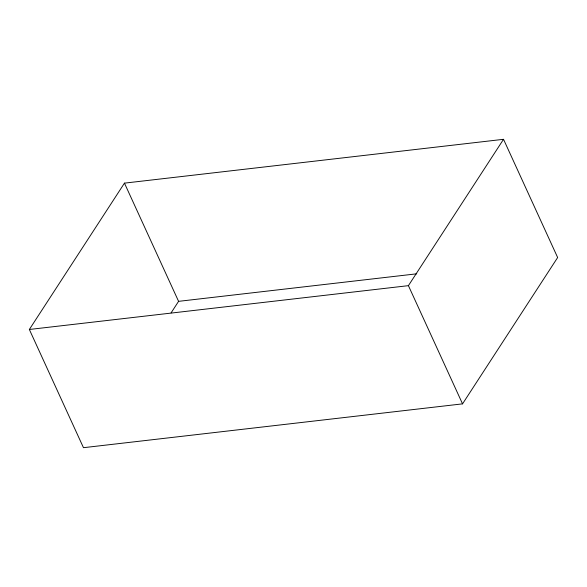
<?xml version="1.0" encoding="UTF-8"?>
<svg xmlns="http://www.w3.org/2000/svg" width="587" height="587" viewBox="0 0 587 587"><rect width="100%" height="100%" fill="white"/><g stroke="black" fill="none" stroke-linecap="round" stroke-linejoin="round"><path stroke-width="0.88" d="M29.35 329.476L124.459 183.137L503.529 139.31L557.65 257.524L462.541 403.863L83.471 447.69L29.35 329.476L408.42 285.656L503.529 139.31M171.111 312.842L178.58 301.344L416.748 273.813M408.42 285.656L462.541 403.863M124.459 183.137L178.58 301.344"/></g></svg>
